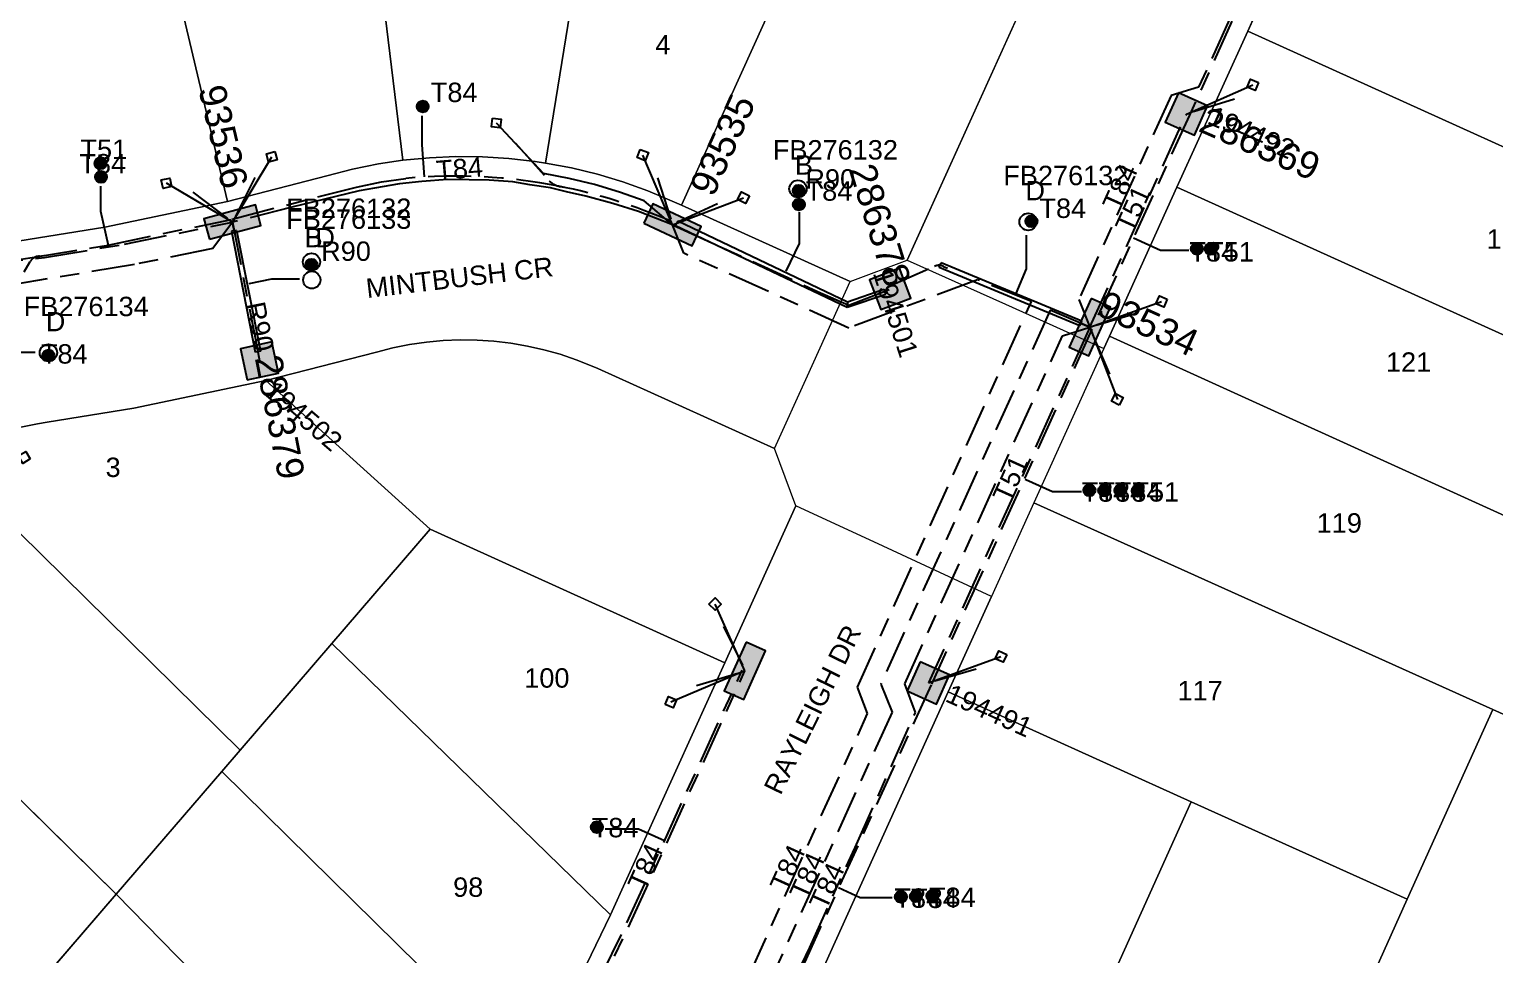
# Model space of a CAD drawing. Header units: metres. Extents: x 282960 to 285195, y 6134329 to 6136665.
# Drawn here: x 283558 to 283693.9, y 6135787.7 to 6135873.5 of the extents above; entities that cross this region are included whole.
import ezdxf
from ezdxf.enums import TextEntityAlignment as Align

# ---------------------------------------------------------------- set-up
doc = ezdxf.new("R2010")
doc.units = ezdxf.units.M
doc.linetypes.add('Cable Exist UG', pattern=[8.2, 4, -1.2, 1.8, -1.2])
doc.linetypes.add('DASHED', pattern=[0.75, 0.5, -0.25])
doc.layers.get('0').update_dxf_attribs({"color": 6})
for name, color, linetype, lineweight in [('Cadastre Buildings_SP_EXT', 9, 'Continuous', 5), ('Cadastre Land Parcels_SP_EXT', 9, 'Continuous', 5), ('Cadastre Roads_SP_EXT', 9, 'Continuous', 5)]:
    doc.layers.add(name, color=color, linetype=linetype, lineweight=lineweight)
for name, color, linetype in [('Duct_SP_EXT', 7, 'Continuous'), ('Mains_LV_EXT', 7, 'Continuous'), ('Mains_LV_SL_EXT', 7, 'Continuous'), ('Services_SP_EXT', 7, 'Continuous'), ('SupportsUG_SP_LV_EXT', 7, 'Continuous'), ('SupportsUG_SP_LV_SL_EXT', 7, 'Continuous'), ('Trench_SP_EXT', 7, 'Continuous')]:
    doc.layers.add(name, color=color, linetype=linetype)
doc.layers.add('UNKNOWN_FEATURES', color=1, linetype='DASHED', plot=False)
doc.styles.add('COLUMN_LABEL', font='arial.ttf')
doc.styles.add('iecARIAL', font='arial.ttf', dxfattribs={"height": 2})
doc.styles.add('POLE_LABEL', font='arial.ttf')
doc.styles.get("Standard").update_dxf_attribs({"font": 'arial.ttf'})

# ---------------------------------------------------------------- blocks, each defined once
blk = doc.blocks.new('COLUMN_EXT')
blk.add_hatch(color=256).paths.add_polyline_path([(-1.49, 1.48), (-1.49, -1.49), (1.48, -1.49), (1.48, 1.48)])
blk.add_lwpolyline([(-1.49, -1.49), (1.48, -1.49), (1.48, 1.48), (-1.49, 1.48)], close=True)
for tag, height, style, flags, p in [('ASSET_NUM', 2.5, 'COLUMN_LABEL', 8, (2, 2)), ('STRUCTURE_PLANT_NUMBER', 0.2, 'POLE_LABEL', 9, (1.81, 0.03)), ('STREET_CODE', 0.2, 'COLUMN_LABEL', 9, (1.81, -0.2))]:
    blk.add_attdef(tag, text='', height=height, dxfattribs=dict(style=style, flags=flags)).set_placement(p, align=Align.MIDDLE_LEFT)
at = {"flags": 9}
for tag, p in [('COLUMN_TYPE', (1.81, -0.4)), ('OWNED_BY', (1.81, -0.6)), ('STATE', (1.81, -0.8)), ('USAGE', (1.81, -1)), ('LEGEND', (1.81, -1.2)), ('LOCATION', (1.81, -1.4)), ('STREETNAME', (1.81, -1.6)), ('SUBURB', (1.81, -1.8)), ('NOTES', (1.81, -2))]:
    blk.add_attdef(tag, text='', height=0.2, dxfattribs=at).set_placement(p, align=Align.MIDDLE_LEFT)
at = {"flags": 1}
blk.add_attdef('Z', (1.81, -2.35), '', height=0.2, dxfattribs=at)
blk = doc.blocks.new('PILLAR_EXT')
blk.add_hatch(color=256).paths.add_polyline_path([(-2.475, 0.99), (-2.475, -0.99), (2.475, -0.99), (2.475, 0.99)])
blk.add_lwpolyline([(-2.475, -0.99), (2.475, -0.99), (2.475, 0.99), (-2.475, 0.99)], close=True)
at = {"style": 'iecARIAL', "flags": 8}
blk.add_attdef('ASSET_NUM', (1.5, 3.5), '', height=2.5, dxfattribs=at)
for tag, p, flags in [('OWNED_BY', (0, -0.2), 9), ('STATE', (0, -0.4), 9), ('SUPPORT_TYPE', (0, -0.6), 9), ('USAGE', (0, -0.8), 9), ('LEGEND', (0, -1), 9), ('LOCATION', (0, -1.2), 9), ('NOTES', (0, -1.4), 9), ('STREETNAME', (0, -1.8), 9), ('SUBURB', (0, -2), 1), ('PARENT', (0, -1.6), 9)]:
    blk.add_attdef(tag, p, '', height=0.2, dxfattribs=dict(flags=flags))
blk = doc.blocks.new('DUCT_EXT')
blk.add_circle((0, 0.8), 0.8)
at = {"flags": 1}
blk.add_attdef('Z', (0, 0), '', height=0.2, dxfattribs=at)
at = {"flags": 9}
for tag, p in [('DUCT_CODE', (0, 0)), ('XSECT_TYPE', (0, -0.2)), ('STATE', (0, -0.6)), ('FB_REFERENCE', (0, -0.4)), ('NOTES', (0, -0.8))]:
    blk.add_attdef(tag, text='', height=0.2, dxfattribs=at).set_placement(p, align=Align.MIDDLE_LEFT)
blk = doc.blocks.new('CCP_EXT')
at = {"flags": 9}
for tag, p in [('LEGEND', (0, -1.4)), ('STATE', (0, -1.8)), ('LIFE_SUPPORT', (0, -1.6)), ('NOTES', (0, -2))]:
    blk.add_attdef(tag, text='', height=0.2, dxfattribs=at).set_placement(p, align=Align.MIDDLE_LEFT)
blk.add_wipeout([(0, 0.57), (0.57, 0), (0, -0.57), (-0.57, 0)])
blk.add_lwpolyline([(-0.57, 0), (0, 0.57), (0.57, 0), (0, -0.57), (-0.57, 0)])
at = {"flags": 1}
blk.add_attdef('Z', (0, 0), '', height=0.2, dxfattribs=at)
at = {"flags": 9}
for tag, p in [('CCP_TYPE', (0, 0)), ('CONSTRUCTED_VOLTAGE', (0, -0.2)), ('OPERATING_VOLTAGE', (0, -0.6)), ('ORIENTATION', (0, -0.8)), ('OWNED_BY', (0, -1)), ('NO_PHASES', (0, -0.4)), ('USAGE', (0, -1.2))]:
    blk.add_attdef(tag, text='', height=0.2, dxfattribs=at).set_placement(p, align=Align.MIDDLE_LEFT)
blk = doc.blocks.new('CABLE_LARGE_EXT')
h = blk.add_hatch(color=256)
edge = h.paths.add_edge_path()
edge.add_arc((0, 0.55), 0.55, 0, 360)
blk.add_circle((0, 0.55), 0.55)
at = {"flags": 1}
blk.add_attdef('Z', (0, 0), '', height=0.2, dxfattribs=at)
at = {"flags": 9}
for tag, p in [('COND_CODE', (0, 0)), ('STATE', (0, -0.4)), ('XSECT_SIZE', (0, -0.6)), ('FB_REFERENCE', (0, -0.2)), ('NOTES', (0, -0.8))]:
    blk.add_attdef(tag, text='', height=0.2, dxfattribs=at).set_placement(p, align=Align.MIDDLE_LEFT)

msp = doc.modelspace()

# ---------------------------------------------------------------- linework, layer by layer
at = {"layer": 'Cadastre Buildings_SP_EXT', "linetype": 'Continuous'}
for p, q in [((283591.71, 6135843.94), (283590.19, 6135843.55)), ((283593.25, 6135844.25), (283591.71, 6135843.94)), ((283594.81, 6135844.47), (283593.25, 6135844.25)), ((283596.37, 6135844.62), (283594.81, 6135844.47)), ((283597.94, 6135844.68), (283596.37, 6135844.62)), ((283599.51, 6135844.66), (283597.94, 6135844.68)), ((283601.08, 6135844.56), (283599.51, 6135844.66)), ((283602.64, 6135844.38), (283601.08, 6135844.56)), ((283604.19, 6135844.11), (283602.64, 6135844.38)), ((283605.72, 6135843.76), (283604.19, 6135844.11)), ((283607.23, 6135843.34), (283605.72, 6135843.76)), ((283590.19, 6135843.55), (283579.93, 6135840.9)), ((283608.72, 6135842.83), (283607.23, 6135843.34)), ((283610.18, 6135842.25), (283608.72, 6135842.83)), ((283610.73, 6135842.01), (283610.18, 6135842.25)), ((283627.1, 6135834.6), (283610.73, 6135842.01)), ((283579.93, 6135840.9), (283595.15, 6135827.11)), ((283629.09, 6135829.3), (283627.1, 6135834.6)), ((283629.09, 6135829.3), (283629.09, 6135829.3))]:
    msp.add_line(p, q, dxfattribs=at)
at = {"layer": 'Cadastre Land Parcels_SP_EXT', "linetype": 'Continuous'}
for p, q in [((283671, 6135873.33), (283664.44, 6135858.86)), ((283712.96, 6135854.32), (283671, 6135873.33)), ((283664.44, 6135858.86), (283658.18, 6135845.03)), ((283708.49, 6135838.9), (283664.44, 6135858.86)), ((283664.44, 6135858.86), (283708.49, 6135838.9)), ((283658.18, 6135845.03), (283657.66, 6135843.88)), ((283658.18, 6135845.03), (283704.2, 6135824.11)), ((283704.2, 6135824.11), (283658.18, 6135845.03)), ((283657.66, 6135843.88), (283651.17, 6135829.57)), ((283579.93, 6135840.9), (283567.68, 6135838.35)), ((283595.15, 6135827.11), (283579.93, 6135840.9)), ((283567.68, 6135838.35), (283559.62, 6135837.04)), ((283558.75, 6135836.89), (283557.2, 6135836.58)), ((283559.62, 6135837.04), (283558.75, 6135836.89)), ((283577.53, 6135806.63), (283549.87, 6135833.84)), ((283549.87, 6135833.84), (283577.53, 6135806.63)), ((283651.17, 6135829.57), (283647.23, 6135820.88)), ((283693.75, 6135810.38), (283651.17, 6135829.57)), ((283651.17, 6135829.57), (283693.75, 6135810.38)), ((283586.03, 6135816.51), (283595.15, 6135827.11)), ((283595.15, 6135827.11), (283586.03, 6135816.51)), ((283595.15, 6135827.11), (283595.15, 6135827.11)), ((283622.49, 6135814.73), (283595.15, 6135827.11)), ((283537.42, 6135821.41), (283566.03, 6135793.27)), ((283647.23, 6135820.88), (283643.22, 6135812.02)), ((283586.03, 6135816.51), (283577.53, 6135806.63)), ((283577.53, 6135806.63), (283586.03, 6135816.51)), ((283611.89, 6135791.34), (283586.03, 6135816.51)), ((283586.03, 6135816.51), (283611.89, 6135791.34)), ((283611.89, 6135791.34), (283622.49, 6135814.73)), ((283622.49, 6135814.73), (283622.49, 6135814.73)), ((283643.22, 6135812.02), (283630.11, 6135783.08)), ((283643.22, 6135812.02), (283665.76, 6135801.84)), ((283665.76, 6135801.84), (283643.22, 6135812.02)), ((283693.75, 6135810.38), (283685.81, 6135792.79)), ((283685.81, 6135792.79), (283693.75, 6135810.38)), ((283699.47, 6135807.8), (283693.75, 6135810.38)), ((283693.75, 6135810.38), (283693.75, 6135810.38)), ((283693.75, 6135810.38), (283699.47, 6135807.8)), ((283575.82, 6135804.64), (283577.53, 6135806.63)), ((283577.53, 6135806.63), (283575.82, 6135804.64)), ((283577.53, 6135806.63), (283577.53, 6135806.63)), ((283566.03, 6135793.27), (283575.82, 6135804.64)), ((283575.82, 6135804.64), (283566.03, 6135793.27)), ((283604.25, 6135776.68), (283575.82, 6135804.64)), ((283575.82, 6135804.64), (283604.25, 6135776.68)), ((283648.59, 6135763.79), (283665.76, 6135801.84)), ((283665.76, 6135801.84), (283648.59, 6135763.79)), ((283665.76, 6135801.84), (283685.81, 6135792.79)), ((283665.76, 6135801.84), (283665.76, 6135801.84)), ((283685.81, 6135792.79), (283665.76, 6135801.84)), ((283566.03, 6135793.27), (283556.29, 6135781.95)), ((283566.03, 6135793.27), (283595.37, 6135763.38)), ((283595.37, 6135763.38), (283566.03, 6135793.27)), ((283685.81, 6135792.79), (283669.87, 6135757.48)), ((283669.87, 6135757.48), (283685.81, 6135792.79)), ((283685.81, 6135792.79), (283685.81, 6135792.79)), ((283609.63, 6135786.67), (283611.89, 6135791.34)), ((283611.89, 6135791.34), (283611.89, 6135791.34))]:
    msp.add_line(p, q, dxfattribs=at)
for points in [[(283605.86, 6135861.08), (283612.47, 6135901.9), (283607.55, 6135901.66), (283594.11, 6135901.01), (283587.82, 6135900.71), (283592.64, 6135861.34), (283595.09, 6135861.58), (283597.55, 6135861.68), (283600.01, 6135861.66), (283602.47, 6135861.51), (283604.91, 6135861.23), (283605.86, 6135861.08)], [(283622.68, 6135899.35), (283612.47, 6135901.9), (283605.86, 6135861.08), (283608.28, 6135860.63), (283610.67, 6135860.05), (283613.03, 6135859.34), (283615.35, 6135858.51), (283617.62, 6135857.56), (283618.47, 6135857.18), (283636.06, 6135896.01), (283622.68, 6135899.35)], [(283592.64, 6135861.34), (283587.82, 6135900.71), (283579.42, 6135899.2), (283567.02, 6135896.97), (283576.37, 6135857.53), (283585.56, 6135859.91), (283587.95, 6135860.52), (283590.36, 6135861), (283592.64, 6135861.34)], [(283576.37, 6135857.53), (283567.02, 6135896.97), (283559.99, 6135895.71), (283550.45, 6135894), (283556.13, 6135853.71), (283564.99, 6135855.14), (283576.37, 6135857.53)], [(283634.11, 6135850.09), (283639.41, 6135852.08), (283656.95, 6135890.8), (283637.22, 6135895.72), (283636.06, 6135896.01), (283618.47, 6135857.18), (283634.11, 6135850.09)], [(283712.96, 6135854.32), (283713.61, 6135856.54), (283717.67, 6135870.54), (283677.9, 6135888.56), (283671, 6135873.33), (283712.96, 6135854.32)], [(283566.03, 6135793.27), (283537.42, 6135821.41), (283536.32, 6135819.63), (283535.12, 6135817.91), (283533.84, 6135816.25), (283532.47, 6135814.67), (283531.02, 6135813.16), (283530.33, 6135812.48), (283548.83, 6135776.15), (283556.29, 6135781.95), (283566.03, 6135793.27)]]:
    msp.add_lwpolyline(points, close=True, dxfattribs=at)
at = {"layer": 'Cadastre Roads_SP_EXT', "linetype": 'Continuous'}
for p, q in [((283656.95, 6135890.8), (283639.41, 6135852.08)), ((283671, 6135873.33), (283677.9, 6135888.56)), ((283592.64, 6135861.34), (283590.36, 6135861)), ((283595.09, 6135861.58), (283592.64, 6135861.34)), ((283597.55, 6135861.68), (283595.09, 6135861.58)), ((283600.01, 6135861.66), (283597.55, 6135861.68)), ((283602.47, 6135861.51), (283600.01, 6135861.66)), ((283604.91, 6135861.23), (283602.47, 6135861.51)), ((283587.95, 6135860.52), (283585.56, 6135859.91)), ((283590.36, 6135861), (283587.95, 6135860.52)), ((283605.86, 6135861.08), (283604.91, 6135861.23)), ((283608.28, 6135860.63), (283605.86, 6135861.08)), ((283605.86, 6135861.08), (283605.86, 6135861.08)), ((283610.67, 6135860.05), (283608.28, 6135860.63)), ((283613.03, 6135859.34), (283610.67, 6135860.05)), ((283585.56, 6135859.91), (283576.37, 6135857.53)), ((283615.35, 6135858.51), (283613.03, 6135859.34)), ((283576.37, 6135857.53), (283564.99, 6135855.14)), ((283617.62, 6135857.56), (283615.35, 6135858.51)), ((283618.47, 6135857.18), (283617.62, 6135857.56)), ((283564.99, 6135855.14), (283556.13, 6135853.71)), ((283639.41, 6135852.08), (283647.36, 6135848.51)), ((283630.15, 6135841.34), (283634.11, 6135850.09)), ((283647.36, 6135848.51), (283648.53, 6135847.98)), ((283648.53, 6135847.98), (283657.66, 6135843.88)), ((283657.66, 6135843.88), (283658.18, 6135845.03)), ((283590.19, 6135843.55), (283591.71, 6135843.94)), ((283591.71, 6135843.94), (283593.25, 6135844.25)), ((283593.25, 6135844.25), (283594.81, 6135844.47)), ((283594.81, 6135844.47), (283596.37, 6135844.62)), ((283596.37, 6135844.62), (283597.94, 6135844.68)), ((283597.94, 6135844.68), (283599.51, 6135844.66)), ((283599.51, 6135844.66), (283601.08, 6135844.56)), ((283601.08, 6135844.56), (283602.64, 6135844.37)), ((283602.64, 6135844.37), (283604.19, 6135844.11)), ((283604.19, 6135844.11), (283605.72, 6135843.76)), ((283605.72, 6135843.76), (283607.23, 6135843.34)), ((283579.93, 6135840.9), (283590.19, 6135843.55)), ((283607.23, 6135843.34), (283608.72, 6135842.83)), ((283608.72, 6135842.83), (283610.18, 6135842.25)), ((283610.18, 6135842.25), (283610.73, 6135842.01)), ((283610.73, 6135842.01), (283627.1, 6135834.6)), ((283627.1, 6135834.6), (283630.15, 6135841.34)), ((283567.68, 6135838.35), (283579.93, 6135840.9)), ((283559.62, 6135837.04), (283567.68, 6135838.35)), ((283557.2, 6135836.58), (283558.75, 6135836.89)), ((283558.75, 6135836.89), (283559.62, 6135837.04)), ((283637.2, 6135825.54), (283629.09, 6135829.3)), ((283647.23, 6135820.88), (283637.2, 6135825.54)), ((283647.23, 6135820.88), (283647.23, 6135820.88)), ((283630.11, 6135783.08), (283643.22, 6135812.02)), ((283611.89, 6135791.34), (283609.63, 6135786.67))]:
    msp.add_line(p, q, dxfattribs=at)
at = {"layer": 'Duct_SP_EXT', "linetype": 'Continuous'}
for p, q in [((283577.21, 6135854.84), (283576.74, 6135854.75)), ((283642.38, 6135851.39), (283642.57, 6135851.84)), ((283655.43, 6135845.99), (283655.62, 6135846.43)), ((283579.41, 6135843.63), (283578.94, 6135843.54))]:
    msp.add_line(p, q, dxfattribs=at)
at = {"layer": 'Duct_SP_EXT'}
for p, q in [((283576.74, 6135854.75), (283578.94, 6135843.54)), ((283577.21, 6135854.84), (283579.41, 6135843.63)), ((283617.93, 6135855.28), (283618.03, 6135855.5)), ((283617.93, 6135855.28), (283633.86, 6135847.7)), ((283618.13, 6135855.72), (283618.03, 6135855.5)), ((283618.13, 6135855.72), (283633.89, 6135848.22)), ((283655.62, 6135846.43), (283642.57, 6135851.84)), ((283655.43, 6135845.99), (283642.38, 6135851.39)), ((283633.89, 6135848.22), (283637.26, 6135849.38)), ((283637.26, 6135849.38), (283637.34, 6135849.16)), ((283637.42, 6135848.93), (283637.34, 6135849.16)), ((283633.86, 6135847.7), (283637.42, 6135848.93)), ((283633.86, 6135847.7), (283633.87, 6135847.96)), ((283633.89, 6135848.22), (283633.87, 6135847.96)), ((283650.42, 6135831.71), (283650.35, 6135831.74)), ((283652.88, 6135830.6), (283650.42, 6135831.71)), ((283655.57, 6135830.6), (283652.88, 6135830.6)), ((283611.4, 6135799.34), (283614.49, 6135799.34)), ((283614.49, 6135799.34), (283616.91, 6135798.23)), ((283635.05, 6135792.94), (283633.04, 6135793.86)), ((283638.03, 6135792.94), (283635.05, 6135792.94))]:
    msp.add_line(p, q, dxfattribs=at)
for points in [[(283594.4, 6135865.46), (283594.4, 6135862.77), (283594.6, 6135859.79)], [(283564.58, 6135858.94), (283564.58, 6135856.62), (283565.3, 6135853.47)], [(283629.38, 6135856.54), (283629.38, 6135853.62), (283628.15, 6135851.05)], [(283650.44, 6135854.4), (283650.44, 6135851.26), (283649.5, 6135848.98)], [(283665.55, 6135852.98), (283662.91, 6135852.98), (283660.4, 6135854.13)], [(283583.04, 6135850.3), (283580.45, 6135850.3), (283578.34, 6135849.88)], [(283558.51, 6135843.5), (283555.8, 6135843.5), (283554.18, 6135844.38)]]:
    msp.add_lwpolyline(points, dxfattribs=at)
at = {"layer": 'Mains_LV_EXT', "linetype": 'Cable Exist UG'}
for p, q in [((283666.45, 6135868.11), (283663.89, 6135867.35)), ((283618.69, 6135852.71), (283617.65, 6135855.36)), ((283634.01, 6135845.78), (283618.69, 6135852.71)), ((283645.95, 6135850.25), (283634.01, 6135845.78)), ((283650.94, 6135848.23), (283645.95, 6135850.25)), ((283655.34, 6135848.44), (283656.36, 6135845.85)), ((283656.36, 6135845.85), (283652.68, 6135847.44)), ((283653.81, 6135845.05), (283656.36, 6135845.85)), ((283635.74, 6135810.01), (283634.8, 6135812.47)), ((283636.97, 6135812.76), (283638.01, 6135810.15)), ((283640.19, 6135810.12), (283639.19, 6135812.78)), ((283624.68, 6135785.58), (283635.74, 6135810.01)), ((283638.01, 6135810.15), (283626.5, 6135784.75)), ((283634.58, 6135797.61), (283640.19, 6135810.12)), ((283630.38, 6135788.33), (283634.58, 6135797.61)), ((283610.01, 6135782.82), (283613.73, 6135790.54)), ((283625.41, 6135777.81), (283630.38, 6135788.33))]:
    msp.add_line(p, q, dxfattribs=at)
for points in [[(283617.65, 6135855.36), (283614.49, 6135856.58), (283612.11, 6135857.32), (283609.61, 6135858), (283607.82, 6135858.42), (283606.31, 6135858.77), (283604.41, 6135859.07), (283602.84, 6135859.33), (283600.62, 6135859.48), (283598.78, 6135859.52), (283596.78, 6135859.57), (283594.38, 6135859.38), (283592.33, 6135859.14), (283589.99, 6135858.76), (283588.58, 6135858.49), (283585.4, 6135857.72), (283582.33, 6135856.98), (283576.82, 6135855.6)], [(283535.91, 6135849.84), (283545.25, 6135850.71), (283559.39, 6135852.33), (283566.79, 6135853.55), (283576.82, 6135855.6)], [(283576.82, 6135855.6), (283575, 6135853.17), (283567.73, 6135851.67), (283556.75, 6135849.85), (283549, 6135835.74)]]:
    msp.add_lwpolyline(points, dxfattribs=at)
at = {"layer": 'Mains_LV_SL_EXT', "linetype": 'Cable Exist UG'}
msp.add_line((283576.82, 6135855.6), (283579.34, 6135842.73), dxfattribs=at)
msp.add_lwpolyline([(283617.65, 6135855.36), (283631.1, 6135849.18), (283634.01, 6135847.91), (283637.83, 6135849.4)], dxfattribs=at)
at = {"layer": 'Trench_SP_EXT', "linetype": 'Cable Exist UG'}
for p, q in [((283660.78, 6135847.15), (283656.36, 6135845.85)), ((283655.36, 6135846.28), (283656.36, 6135845.85)), ((283658.22, 6135841.49), (283656.36, 6135845.85)), ((283579.11, 6135843.92), (283579.34, 6135842.73)), ((283622.36, 6135818.08), (283624.35, 6135814.06)), ((283619.88, 6135812.61), (283624.49, 6135814)), ((283645.82, 6135814.13), (283641.38, 6135812.86)), ((283641.63, 6135812.68), (283625.71, 6135777.8)), ((283611.16, 6135785.93), (283613.42, 6135790.6))]:
    msp.add_line(p, q, dxfattribs=at)
for points in [[(283669.79, 6135867.02), (283665.32, 6135865.62)], [(283578.9, 6135859.73), (283576.82, 6135855.6)], [(283616.26, 6135859.7), (283617.65, 6135855.36)], [(283573.13, 6135858.38), (283576.82, 6135855.6)], [(283621.82, 6135857.31), (283617.65, 6135855.36)], [(283558.44, 6135852.36), (283565.3, 6135853.47), (283576.72, 6135855.86)], [(283576.79, 6135855.56), (283577.02, 6135854.57)], [(283535.8, 6135850.09), (283540.51, 6135850.41), (283544.73, 6135850.69), (283556.33, 6135852.02), (283556.4, 6135852.03), (283556.4, 6135852.03), (283558.44, 6135852.36)]]:
    msp.add_lwpolyline(points, dxfattribs=at)
for points in [[(283603.07, 6135862.94), (283606.21, 6135859.43), (283606.21, 6135859.43, 0.16257), (283607.24, 6135858.91), (283607.24, 6135858.91), (283607.56, 6135858.84)], [(283576.8, 6135855.88), (283585.99, 6135858.27), (283588.32, 6135858.86), (283590.65, 6135859.33), (283592.89, 6135859.66), (283592.89, 6135859.66, -0.071874), (283607.11, 6135858.93)], [(283607.11, 6135858.93, -0.054994), (283617.53, 6135855.66)], [(283557.51, 6135850.98), (283558.05, 6135851.94), (283558.05, 6135851.94, -0.25678), (283558.91, 6135852.44), (283558.91, 6135852.44), (283559.3, 6135852.5)], [(283637.74, 6135849.65), (283641.95, 6135851.5), (283641.95, 6135851.5, -0.252463), (283642.78, 6135851.49), (283642.78, 6135851.49), (283643.15, 6135851.34)]]:
    msp.add_lwpolyline(points, format="xyb", dxfattribs=at)

# ---------------------------------------------------------------- block references
at = {"layer": 'Duct_SP_EXT'}
for name, p in [('CABLE_LARGE_EXT', (283594.47, 6135865.78)), ('CABLE_LARGE_EXT', (283564.58, 6135860.5)), ('CABLE_LARGE_EXT', (283564.63, 6135859.25)), ('DUCT_EXT', (283629.28, 6135857.89)), ('CABLE_LARGE_EXT', (283629.34, 6135857.97)), ('CABLE_LARGE_EXT', (283629.37, 6135856.69)), ('DUCT_EXT', (283650.63, 6135854.83)), ('CABLE_LARGE_EXT', (283650.94, 6135855.13)), ('CABLE_LARGE_EXT', (283666.29, 6135852.58)), ('CABLE_LARGE_EXT', (283667.58, 6135852.57)), ('DUCT_EXT', (283584.15, 6135851.11)), ('CABLE_LARGE_EXT', (283584.15, 6135851.11)), ('DUCT_EXT', (283584.18, 6135849.44)), ('DUCT_EXT', (283559.75, 6135842.68)), ('CABLE_LARGE_EXT', (283559.75, 6135842.68)), ('CABLE_LARGE_EXT', (283656.32, 6135830.18)), ('CABLE_LARGE_EXT', (283657.69, 6135830.15)), ('CABLE_LARGE_EXT', (283659.19, 6135830.17)), ('CABLE_LARGE_EXT', (283660.79, 6135830.13)), ('CABLE_LARGE_EXT', (283610.63, 6135798.93)), ('CABLE_LARGE_EXT', (283638.83, 6135792.47)), ('CABLE_LARGE_EXT', (283640.22, 6135792.51)), ('CABLE_LARGE_EXT', (283641.75, 6135792.55))]:
    msp.add_blockref(name, p, dxfattribs=at)
at = {"layer": 'SupportsUG_SP_LV_EXT'}
ref = msp.add_blockref('PILLAR_EXT', (283576.82, 6135855.6), dxfattribs=dict(at, rotation=14.87513122880522))
ref.add_attrib('ASSET_NUM', '93536', dxfattribs={"layer": '0', "height": 2.5, "rotation": 283.3634, "style": 'iecARIAL'}).set_placement((283578.32, 6135859.1), align=Align.TOP_RIGHT)
ref = msp.add_blockref('PILLAR_EXT', (283617.65, 6135855.36), dxfattribs=dict(at, rotation=334.8081559364937))
ref.add_attrib('ASSET_NUM', '93535', dxfattribs={"layer": '0', "height": 2.5, "rotation": 65.8205, "style": 'iecARIAL'}).set_placement((283619.15, 6135858.86), align=Align.TOP_LEFT)
ref = msp.add_blockref('PILLAR_EXT', (283656.36, 6135845.85), dxfattribs=dict(at, rotation=245.8530287586258))
ref.add_attrib('ASSET_NUM', '93534', dxfattribs={"layer": '0', "height": 2.5, "rotation": 335.6793, "style": 'iecARIAL'}).set_placement((283657.86, 6135849.35), align=Align.TOP_LEFT)
at = {"layer": 'SupportsUG_SP_LV_EXT', "rotation": 245.8388498825244}
msp.add_blockref('PILLAR_EXT', (283624.36, 6135813.98), dxfattribs=at)
at = {"layer": 'SupportsUG_SP_LV_SL_EXT'}
ref = msp.add_blockref('COLUMN_EXT', (283665.32, 6135865.62), dxfattribs=dict(at, rotation=245.896430467024))
ref.add_attrib('ASSET_NUM', '286369', dxfattribs={"layer": '0', "height": 2.5, "rotation": 336.2566, "style": 'COLUMN_LABEL'}).set_placement((283667.32, 6135866.37), align=Align.TOP_LEFT)
ref = msp.add_blockref('COLUMN_EXT', (283637.83, 6135849.4), dxfattribs=dict(at, rotation=200.9245015277793))
ref.add_attrib('ASSET_NUM', '286378', dxfattribs={"layer": '0', "height": 2.5, "rotation": 287.3664, "style": 'COLUMN_LABEL'}).set_placement((283639.83, 6135850.15), align=Align.TOP_RIGHT)
ref = msp.add_blockref('COLUMN_EXT', (283579.34, 6135842.73), dxfattribs=dict(at, rotation=12.11983660312251))
ref.add_attrib('ASSET_NUM', '286379', dxfattribs={"layer": '0', "height": 2.5, "rotation": 281.0854, "style": 'COLUMN_LABEL'}).set_placement((283581.34, 6135843.48), align=Align.TOP_LEFT)
at = {"layer": 'SupportsUG_SP_LV_SL_EXT', "rotation": 245.7768748772305}
msp.add_blockref('COLUMN_EXT', (283641.38, 6135812.86), dxfattribs=at)

# ---------------------------------------------------------------- texts
at = {"layer": 'Cadastre Land Parcels_SP_EXT'}
for s, p in [('4', (283616.05, 6135871.16)), ('123', (283693.16, 6135853.14)), ('121', (283683.83, 6135841.72)), ('3', (283565.05, 6135831.96)), ('119', (283677.4, 6135826.8)), ('100', (283603.89, 6135812.42)), ('117', (283664.49, 6135811.25)), ('98', (283597.29, 6135793.02))]:
    msp.add_text(s, height=1.8, dxfattribs=at).set_placement(p)
at = {"layer": 'Cadastre Roads_SP_EXT'}
for s, rotation, p in [('MINTBUSH CR', 6.7519, (283589.32, 6135848.55)), ('RAYLEIGH DR', 63.6749, (283627.66, 6135802.36))]:
    msp.add_text(s, height=1.8, rotation=rotation, dxfattribs=at).set_placement(p)
at = {"layer": 'Duct_SP_EXT'}
for s, p in [('T84', (283595.22, 6135866.74)), ('T51', (283562.72, 6135861.46)), ('FB276132', (283626.95, 6135861.41)), ('T84', (283562.62, 6135860.12)), ('B', (283629, 6135860.01)), ('R90', (283629.97, 6135858.71)), ('FB276132', (283648.33, 6135859.03)), ('T84', (283629.99, 6135857.59)), ('D', (283650.38, 6135857.63)), ('FB276132', (283581.81, 6135855.99)), ('T84', (283651.68, 6135855.99)), ('FB276133', (283581.81, 6135854.98)), ('B', (283583.51, 6135853.27)), ('D', (283584.51, 6135853.27)), ('R90', (283585.05, 6135852.01)), ('T84', (283665.59, 6135851.95)), ('T51', (283667.24, 6135851.95)), ('FB276134', (283557.45, 6135846.88)), ('D', (283559.5, 6135845.48)), ('T84', (283559.05, 6135842.48)), ('T84', (283655.59, 6135829.67)), ('T84', (283657.16, 6135829.67)), ('T84', (283658.67, 6135829.67)), ('T51', (283660.31, 6135829.68)), ('T84', (283610.15, 6135798.54)), ('T84', (283638.23, 6135792)), ('T84', (283639.78, 6135791.98)), ('T84', (283641.43, 6135792.07))]:
    msp.add_text(s, height=1.8, dxfattribs=at).set_placement(p)
at = {"layer": 'Mains_LV_EXT'}
for s, rotation, p in [('T84', 4.6956, (283595.8, 6135859.49)), ('T84', 65.8355, (283659.1, 6135856.52)), ('T51', 65.5375, (283660.28, 6135854.49)), ('T51', 65.7653, (283648.92, 6135829.46)), ('T84', 65.7922, (283615.06, 6135793.47)), ('T84', 65.649, (283628.25, 6135793.36)), ('T84', 65.8068, (283630.07, 6135792.63)), ('T84', 65.8164, (283631.9, 6135791.69))]:
    msp.add_text(s, height=1.8, rotation=rotation, dxfattribs=at).set_placement(p)
at = {"layer": 'Mains_LV_SL_EXT'}
msp.add_text('R90', height=1.8, rotation=281.2612, dxfattribs=at).set_placement((283578.04, 6135848.01))
at = {"layer": 'UNKNOWN_FEATURES'}
for s, rotation, p in [('194492', 336.0579, (283667.15, 6135864.8)), ('194501', 287.7663, (283636.21, 6135850.88)), ('194502', 319.4376, (283579.65, 6135839.67)), ('194491', 335.8678, (283642.84, 6135811.19))]:
    msp.add_text(s, height=1.8, rotation=rotation, dxfattribs=at).set_placement(p)

# ---------------------------------------------------------------- next in the draw order: block references
at = {"layer": 'Services_SP_EXT'}
for p, rotation in [((283671.48, 6135868.33), 201.5329438144983), ((283601.3, 6135864.79), 307.6424027169162), ((283580.47, 6135861.66), 239.2154156892021), ((283614.88, 6135861.82), 293.4526688035236), ((283570.69, 6135859.21), 326.706436637618), ((283624.23, 6135857.87), 197.6534315298334), ((283663.01, 6135848.24), 200.8091071376625), ((283658.91, 6135839.16), 106.6586390658039), ((283557.51, 6135833.78), 166.3316531652538), ((283648.11, 6135815.31), 200.6124087915036), ((283617.49, 6135811.08), 21.62500007193555)]:
    msp.add_blockref('CCP_EXT', p, dxfattribs=dict(at, rotation=rotation))
msp.add_blockref('CCP_EXT', (283621.59, 6135820.18), dxfattribs=at)

# ---------------------------------------------------------------- next in the draw order: linework, layer by layer
at = {"layer": 'Cadastre Buildings_SP_EXT', "linetype": 'Continuous'}
for p, q in [((283622.49, 6135814.73), (283629.09, 6135829.3)), ((283595.15, 6135827.11), (283622.49, 6135814.73))]:
    msp.add_line(p, q, dxfattribs=at)
at = {"layer": 'Cadastre Roads_SP_EXT', "linetype": 'Continuous'}
for p, q in [((283664.44, 6135858.86), (283671, 6135873.33)), ((283658.18, 6135845.03), (283664.44, 6135858.86)), ((283634.11, 6135850.09), (283618.47, 6135857.18)), ((283629.09, 6135829.3), (283622.49, 6135814.73)), ((283643.22, 6135812.02), (283647.23, 6135820.88)), ((283622.49, 6135814.73), (283611.89, 6135791.34))]:
    msp.add_line(p, q, dxfattribs=at)
at = {"layer": 'Mains_LV_EXT', "linetype": 'Cable Exist UG'}
for p, q in [((283676.07, 6135889.37), (283666.45, 6135868.11)), ((283663.89, 6135867.35), (283655.34, 6135848.44)), ((283656.36, 6135845.85), (283665.32, 6135865.62)), ((283634.8, 6135812.47), (283650.94, 6135848.23)), ((283652.68, 6135847.44), (283636.97, 6135812.76)), ((283639.19, 6135812.78), (283653.81, 6135845.05)), ((283656.36, 6135845.85), (283641.38, 6135812.86)), ((283613.73, 6135790.54), (283624.36, 6135813.98))]:
    msp.add_line(p, q, dxfattribs=at)
at = {"layer": 'Services_SP_EXT'}
for p, q in [((283656.36, 6135845.85), (283663.01, 6135848.24)), ((283656.36, 6135845.85), (283658.91, 6135839.16)), ((283624.36, 6135813.98), (283621.59, 6135820.18)), ((283641.38, 6135812.86), (283648.11, 6135815.31)), ((283624.36, 6135813.98), (283617.49, 6135811.08))]:
    msp.add_line(p, q, dxfattribs=at)
for points in [[(283665.32, 6135865.62), (283671.48, 6135868.33)], [(283617.65, 6135855.36), (283615.01, 6135857.57), (283615.01, 6135857.57), (283612.72, 6135858.39), (283610.41, 6135859.08), (283608.07, 6135859.65), (283605.68, 6135860.1), (283601.3, 6135864.79)], [(283576.82, 6135855.6), (283580.47, 6135861.66)], [(283617.65, 6135855.36), (283614.88, 6135861.82)], [(283576.82, 6135855.6), (283570.69, 6135859.21)], [(283617.65, 6135855.36), (283624.23, 6135857.87)]]:
    msp.add_lwpolyline(points, dxfattribs=at)
at = {"layer": 'Trench_SP_EXT', "linetype": 'Cable Exist UG'}
for p, q in [((283665.61, 6135865.53), (283656.65, 6135845.93)), ((283656.54, 6135845.68), (283641.67, 6135812.74)), ((283613.42, 6135790.6), (283624.12, 6135814.05))]:
    msp.add_line(p, q, dxfattribs=at)
msp.add_lwpolyline([(283676.27, 6135889.19), (283665.61, 6135865.53)], dxfattribs=at)

doc.saveas('drawing.dxf')
